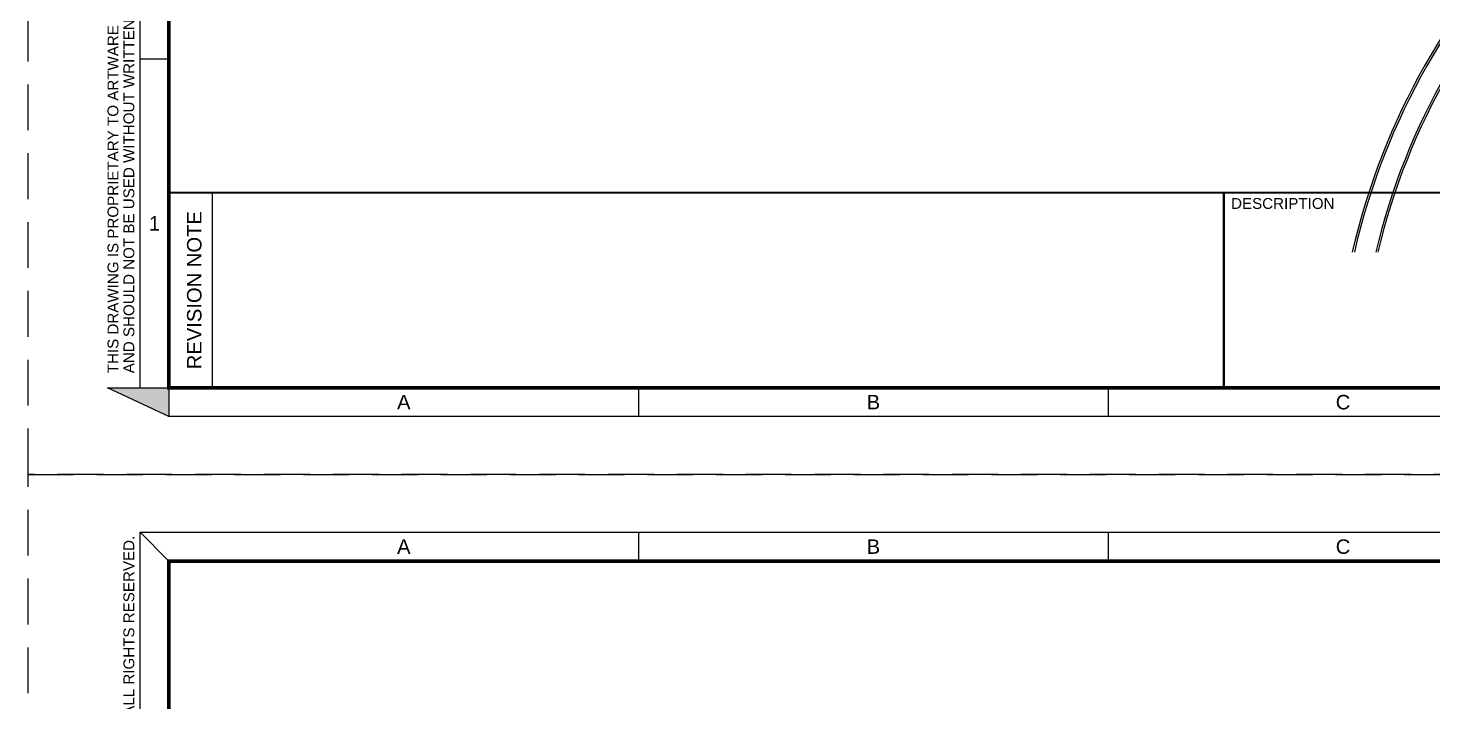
# Model space of a CAD drawing. Header units: millimetres. Extents: x -9372 to 300256, y -58520 to 166772.
# Drawn here: x -8946 to 19403, y 29248 to 42846 of the extents above; entities that cross this region are included whole.
import ezdxf
from ezdxf.enums import TextEntityAlignment as Align

# ---------------------------------------------------------------- set-up
doc = ezdxf.new("R2010")
doc.units = ezdxf.units.MM
doc.linetypes.add('HIDDEN', pattern=[9.525, 6.35, -3.175])
for name, color, linetype in [('2-몰탈', 9, 'Continuous'), ('arredi', 3, 'Continuous'), ('Layout01', 3, 'Continuous')]:
    doc.layers.add(name, color=color, linetype=linetype)
doc.layers.add('Outline01', color=5, linetype='HIDDEN', plot=False)
doc.styles.add('AW01', font='GulimChe.ttf')
doc.styles.get("Standard").update_dxf_attribs({"font": 'ARIAL.TTF'})

# ---------------------------------------------------------------- blocks, each defined once
blk = doc.blocks.new('TEMPLATE_AW_A3_04')
at = {"layer": 'Layout01'}
blk.add_hatch(color=256, dxfattribs=at).paths.add_polyline_path([(11, 12), (19.5, 12), (19.5, 8)])
for p, q in [((15.5, 289), (19.5, 285)), ((15.5, 12), (15.5, 289)), ((15.5, 289), (413.5, 289)), ((84.5, 289), (84.5, 285)), ((149.5, 289), (149.5, 285)), ((15.5, 57.5), (19.5, 57.5)), ((25.5, 39), (25.5, 12)), ((84.5, 12), (84.5, 8)), ((149.5, 12), (149.5, 8)), ((413.5, 8), (19.5, 8))]:
    blk.add_line(p, q, dxfattribs=at)
at = {"layer": 'Layout01', "const_width": 0.5}
blk.add_lwpolyline([(19.5, 285), (409.5, 285), (409.5, 12), (19.5, 12)], close=True, dxfattribs=at)
at = {"layer": 'Layout01', "const_width": 0.3}
for points in [[(19.5, 39), (409.5, 39)], [(165.5, 39), (165.5, 12)]]:
    blk.add_lwpolyline(points, dxfattribs=at)
at = {"layer": 'Layout01'}
blk.add_lwpolyline([(11, 12), (19.5, 12), (19.5, 8)], close=True, dxfattribs=at)
at = {"layer": 'Outline01'}
blk.add_lwpolyline([(0, 297), (420, 297), (420, 0), (0, 0)], close=True, dxfattribs=at)
at = {"layer": 'Layout01'}
blk.add_text('COPYRIGHT(C) ARTWARE TELECOMMUNICATION CO.,LTD.  ALL RIGHTS RESERVED.', height=1.5, rotation=90, dxfattribs=at).set_placement((14.7, 288.5), align=Align.RIGHT)
for s, p in [('A', (52, 287)), ('B', (117, 287)), ('C', (182, 287)), ('1', (17.5, 34.75)), ('A', (52, 10)), ('B', (117, 10)), ('C', (182, 10))]:
    blk.add_text(s, height=2, dxfattribs=at).set_placement(p, align=Align.MIDDLE_CENTER)
for s, p in [('AND SHOULD NOT BE USED WITHOUT WRITTEN PERMISSION', (14.7, 14)), ('THIS DRAWING IS PROPRIETARY TO ARTWARE CO.,LTD.', (12.5, 14))]:
    blk.add_text(s, height=1.5, rotation=90, dxfattribs=at).set_placement(p)
blk.add_text('DESCRIPTION', height=1.5, dxfattribs=at).set_placement((166.5, 37.5), align=Align.MIDDLE_LEFT)
blk.add_text('REVISION NOTE', height=2, rotation=90, dxfattribs=at).set_placement((23, 25.5), align=Align.MIDDLE_CENTER)
at = {"layer": 'Layout01', "color": 2, "style": 'AW01', "width": 0.8}
for tag, p in [('DWG_DATE', (303.5, 37)), ('CHECKED_DATE', (303.5, 28)), ('APPROVED_DATE', (303.5, 19))]:
    blk.add_attdef(tag, text='', height=1.8, dxfattribs=at).set_placement(p, align=Align.MIDDLE_RIGHT)
at = {"layer": 'Layout01', "color": 2, "style": 'AW01'}
for tag, height, p in [('PROJECT1', 2.5, (382, 36)), ('PROJECT2', 2.5, (382, 33)), ('TITLE1', 2.5, (382, 27)), ('SCALE', 2.2, (349.5, 24)), ('TITLE2', 2.5, (382, 24)), ('REV', 2.2, (349.5, 15)), ('SHEET', 2.2, (404.5, 15))]:
    blk.add_attdef(tag, text='', height=height, dxfattribs=at).set_placement(p, align=Align.MIDDLE_CENTER)
for tag, height, p in [('DRAWN_NAME', 2.2, (276.5, 33)), ('CHECKED_NAME', 2.2, (276.5, 24)), ('CUSTOMER', 2.2, (306.5, 24)), ('APPROVED_NAME', 2.2, (276.5, 15)), ('DRAWING_NO', 2.5, (359.5, 15))]:
    blk.add_attdef(tag, text='', height=height, dxfattribs=at).set_placement(p, align=Align.MIDDLE_LEFT)
blk = doc.blocks.new('바닥')
at = {"layer": '2-몰탈', "color": 8, "ltscale": 0.5}
for radius, end in [(13960, 167.04713), (13540, 166.63802)]:
    blk.add_arc((248912.3, -40633.1), radius, 101.21217, end, dxfattribs=at)
at = {"layer": 'arredi', "color": 3, "linetype": 'Continuous', "ltscale": 10}
for radius, end in [(14000, 167.08478), (13500, 166.59769)]:
    blk.add_arc((248912.3, -40633.1), radius, 101.21217, end, dxfattribs=at)

msp = doc.modelspace()

# ---------------------------------------------------------------- block references
at = {"xscale": 145.8000000000102, "yscale": 145.7999999999956, "zscale": 145.8}
msp.add_blockref('TEMPLATE_AW_A3_04', (-8946, -9463), dxfattribs=at)

# ---------------------------------------------------------------- next in the draw order: block references
at = {"xscale": 145.8000000000175, "yscale": 145.7999999999956, "zscale": 145.8}
msp.add_blockref('TEMPLATE_AW_A3_04', (-8946, 33839), dxfattribs=at)

# ---------------------------------------------------------------- next in the draw order: block references
msp.add_blockref('바닥', (-217490, 75827))

doc.saveas('drawing.dxf')
